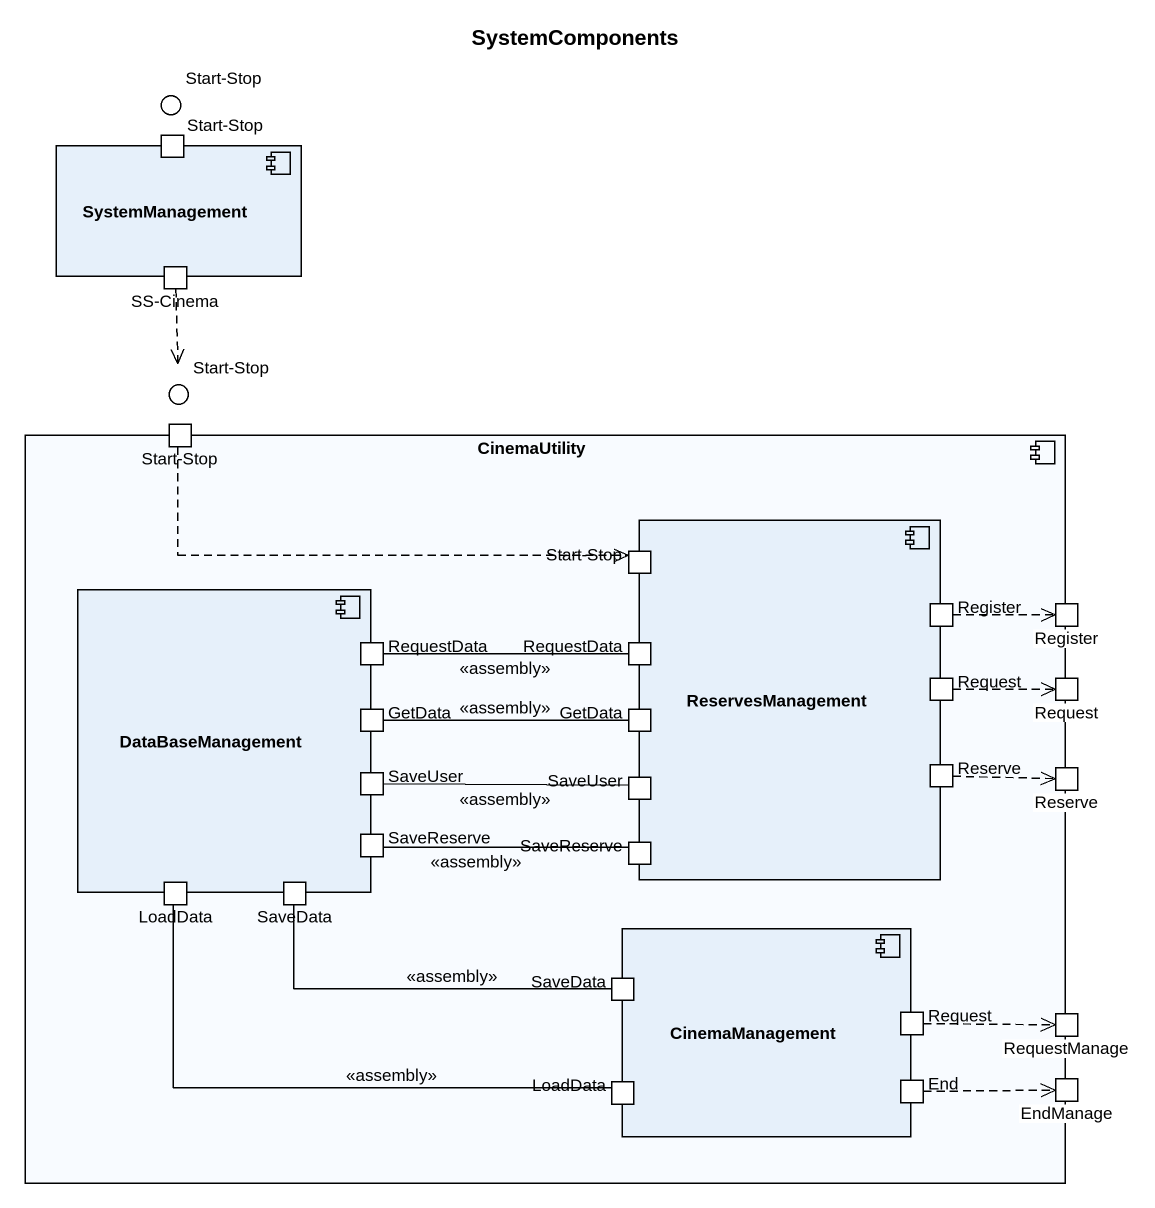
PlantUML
@startuml
title SystemComponents
() "Start-Stop" as Start_Stop_2
component SystemManagement {
  port "Start-Stop" as Start_Stop
  port "SS-Cinema" as SS_Cinema
}
() "Start-Stop" as Start_Stop_3
component CinemaUtility {
  port "Start-Stop" as Start_Stop_4
  component ReservesManagement {
    port "Start-Stop" as Start_Stop_5
    port Register
    port "RequestData" as RequestData_2
    port Request
    port "GetData" as GetData_2
    port Reserve
    port "SaveUser" as SaveUser_2
    port "SaveReserve" as SaveReserve_2
  }
  component DataBaseManagement {
    port RequestData
    port GetData
    port SaveUser
    port SaveReserve
    port LoadData
    port SaveData
  }
  port "Register" as Register_2
  port "Request" as Request_2
  port "Reserve" as Reserve_2
  component CinemaManagement {
    port "SaveData" as SaveData_2
    port "Request" as Request_3
    port "LoadData" as LoadData_2
    port "End" as End_
  }
  port RequestManage
  port EndManage
}
SS_Cinema ..> Start_Stop_3
Start_Stop_4 .right.> Start_Stop_5
Register .right.> Register_2
RequestData_2 -left- RequestData : <<assembly>>
Request .right.> Request_2
GetData_2 -left- GetData : <<assembly>>
Reserve .right.> Reserve_2
SaveUser_2 -left- SaveUser : <<assembly>>
SaveReserve_2 -left- SaveReserve : <<assembly>>
SaveData_2 -left- SaveData : <<assembly>>
Request_3 .right.> RequestManage
LoadData_2 -left- LoadData : <<assembly>>
End_ .right.> EndManage
@enduml
